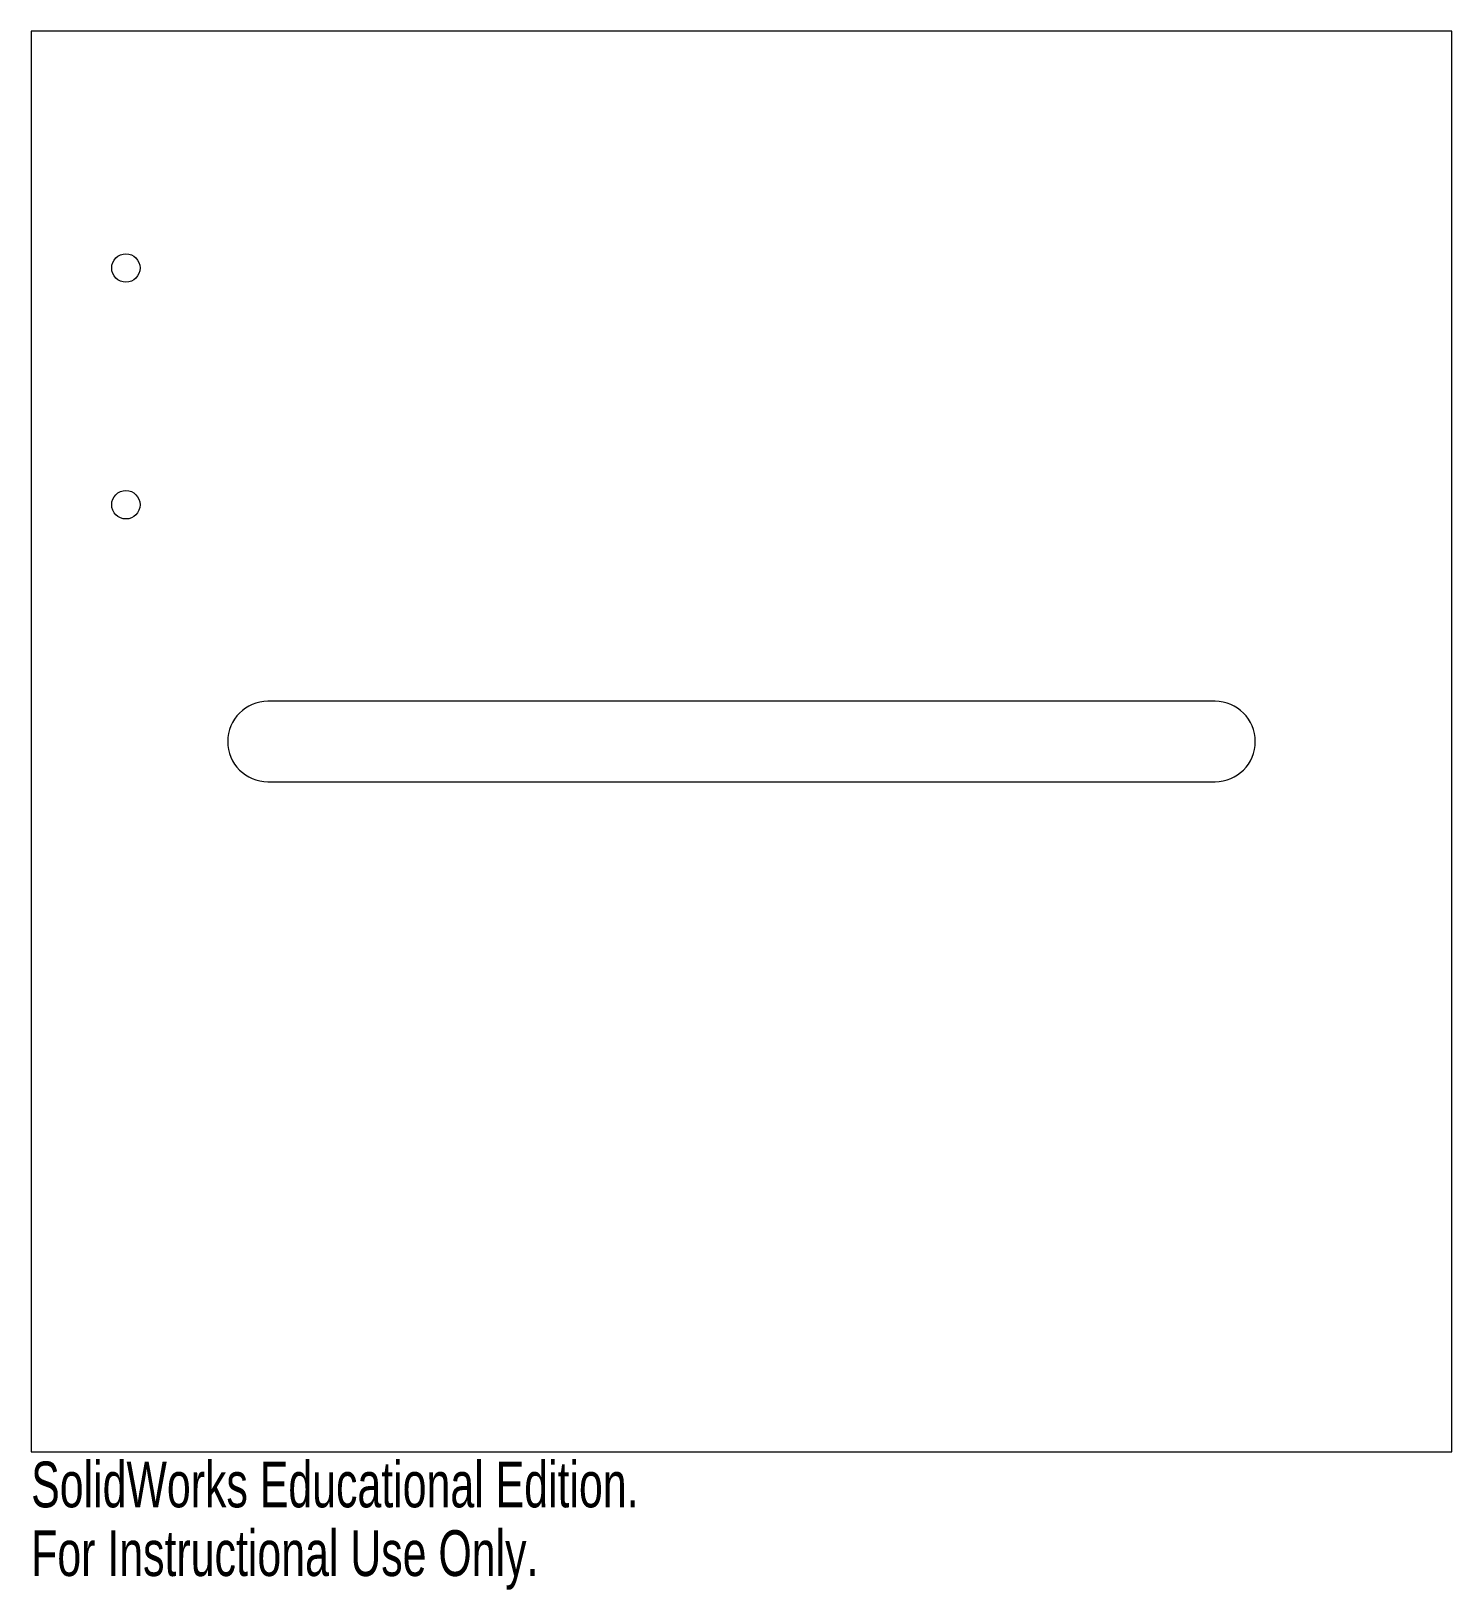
# Model space of a CAD drawing. Header units: millimetres. Extents: x 0 to 150, y -15 to 150.
import ezdxf

# ---------------------------------------------------------------- set-up
doc = ezdxf.new("R2010")
doc.units = ezdxf.units.MM
doc.styles.add('SLDTEXTSTYLE0', font='TXT', dxfattribs={"width": 0.7})

msp = doc.modelspace()

# ---------------------------------------------------------------- linework, layer by layer
at = {"color": 7, "linetype": 'Continuous', "lineweight": 15}
for p, q in [((0, 150), (0, 0)), ((150, 150), (0, 150)), ((150, 0), (150, 150)), ((125, 79.25), (25, 79.25)), ((25, 70.75), (125, 70.75)), ((0, 0), (150, 0))]:
    msp.add_line(p, q, dxfattribs=at)
for centre in [(10, 125), (10, 100)]:
    msp.add_circle(centre, 1.5, dxfattribs=at)
for centre, start, end in [((25, 75), 90, 270), ((125, 75), 270, 90)]:
    msp.add_arc(centre, 4.25, start, end, dxfattribs=at)

# ---------------------------------------------------------------- texts
at = {"color": 7, "linetype": 'Continuous', "char_height": 4.8336, "attachment_point": 1, "style": 'SLDTEXTSTYLE0'}
for s, insert in [('SolidWorks Educational Edition.', (0, -1.02)), ('For Instructional Use Only.', (0, -8.27))]:
    msp.add_mtext(s, dxfattribs=dict(at, insert=insert))

doc.saveas('drawing.dxf')
